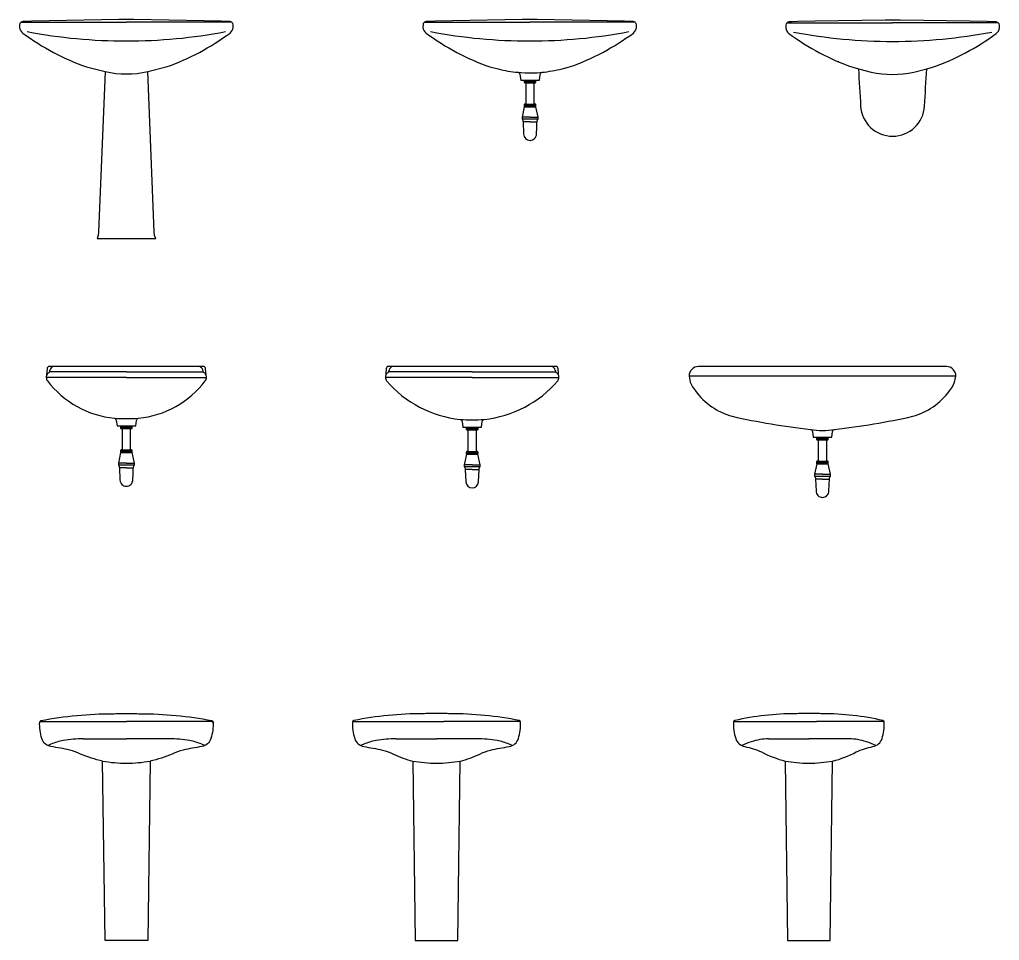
# Model space of a CAD drawing. Header units: millimetres. Extents: x 26555 to 42000, y 34815 to 42213.
# Drawn here: x 26555 to 30226, y 34815 to 38265 of the extents above; entities that cross this region are included whole.
import ezdxf

# ---------------------------------------------------------------- set-up
doc = ezdxf.new("R2010")
doc.units = ezdxf.units.MM
doc.layers.add('cad-block.com', color=250, linetype='Continuous')

# ---------------------------------------------------------------- blocks, each defined once
blk = doc.blocks.new('washbasin 46_front_cad-block.com')
at = {"color": 0}
for p, q in [((-394.8, 810), (0, 810)), ((394.8, 810), (0, 810)), ((-203, 665.2), (-203.1, 665.3))]:
    blk.add_line(p, q, dxfattribs=at)
blk.add_lwpolyline([(-28, 820), (-289.7, 815.9), (-354.7, 814.1), (-379, 812.9), (-388.4, 812.9), (-391.2, 812.1), (-394.8, 810), (-396.7, 808.4), (-398.8, 805.1), (-400, 800.3), (-400.1, 790.4), (-399, 784.6), (-396.5, 778.7), (-393.5, 774.5), (-388.2, 769.6, 0.075645), (-149, 642.8), (-80, 625), (-104, 24.3), (-105.9, 11.7), (-109.9, 0), (109.9, 0), (105.9, 11.7), (104, 24.3), (80, 625), (149, 642.8, 0.075645), (388.2, 769.6), (393.1, 773.9), (396.5, 778.7), (399, 784.6), (400.1, 790.4), (400, 800.3), (398.8, 805.1), (396.7, 808.4), (394.8, 810), (391.2, 812.1), (388.4, 812.9), (379, 812.9), (354.7, 814.1), (289.7, 815.9), (28, 820)], format="xyb", close=True, dxfattribs=at)
for centre, radius, start, end in [((0, 2740), 2000, 259.295, 270), ((0, 2740), 2000, 270, 280.705), ((0, 996.7), 380.2, 257.8544, 282.1456)]:
    blk.add_arc(centre, radius, start, end, dxfattribs=at)
blk = doc.blocks.new('washbasin 47_front_cad-block.com')
at = {"color": 0}
for p, q in [((-394.8, 810), (0, 810)), ((394.9, 810), (0, 810)), ((-43.9, 622.6), (-32.5, 621.5)), ((-32.5, 621.5), (-18.6, 620.5)), ((-20.8, 593.6), (23.2, 593.6)), ((-20.8, 590.7), (23.2, 590.7)), ((-18.6, 620.5), (-5.7, 620.3)), ((-5.7, 620.3), (6.1, 620.1)), ((6.1, 620.1), (17.7, 620.5)), ((17.7, 620.5), (28.3, 621)), ((28.3, 621), (37.3, 621.9)), ((37.3, 621.9), (46.3, 622.6)), ((-20.8, 587.3), (23.2, 587.3)), ((-14.8, 583.6), (17.2, 583.6)), ((-20.8, 499.9), (23.2, 499.9)), ((-20.8, 496.5), (23.2, 496.5)), ((-20.3, 493.6), (22.7, 493.6)), ((-14.8, 503.6), (17.2, 503.6)), ((1.2, 454.6), (-28.8, 454.6)), ((30, 446.6), (-27.6, 446.6)), ((1.2, 454.6), (31.2, 454.6)), ((1.2, 436.7), (-22.6, 436.7)), ((1.2, 436.7), (25, 436.7))]:
    blk.add_line(p, q, dxfattribs=at)
blk.add_lwpolyline([(-118.6, 635, 0.038168), (-43.9, 622.6, -0.298809), (-36.7, 614.3), (-33.8, 593.6), (-20.8, 593.6), (-20.8, 586.1, 0.414214), (-18.3, 583.6), (-14.8, 583.6), (-14.8, 503.6), (-18.3, 503.6, 0.414214), (-20.8, 501.1), (-20.8, 493.6), (-20.3, 493.6), (-28.8, 454.6), (-28.8, 446.6), (-27.6, 446.6, -0.357511), (-26.6, 445.8), (-24.8, 436.6), (-22.8, 391.6, 0.414214), (1.2, 367.6, 0.414214), (25.2, 391.6), (26.3, 415.7), (27.2, 436.3, -0.038392), (27.3, 436.9), (29, 445.8, -0.357511), (30, 446.6), (31.2, 446.6), (31.2, 454.6), (22.7, 493.6), (23.2, 493.6), (23.2, 501.1, 0.414214), (20.7, 503.6), (17.2, 503.6), (17.2, 583.6), (20.7, 583.6, 0.414214), (23.2, 586.1), (23.2, 593.6), (36.2, 593.6), (39.1, 614.3, -0.298809), (46.3, 622.6, 0.034974), (121, 635.6), (149, 642.8, 0.075645), (388.3, 769.6), (393.1, 774), (396.5, 778.7), (399, 784.6), (400.1, 790.4), (400, 800.3), (398.8, 805.1), (396.7, 808.4), (394.9, 810), (391.3, 812.2), (388.4, 812.9), (379, 812.9), (354.7, 814.1), (289.7, 815.9), (28, 820), (-28, 820), (-289.6, 815.9), (-354.7, 814.1), (-379, 812.9), (-388.3, 812.9), (-391.2, 812.2), (-394.8, 810), (-396.6, 808.4), (-398.8, 805.1), (-399.9, 800.3), (-400, 790.4), (-399, 784.6), (-396.4, 778.7), (-393.5, 774.6), (-388.2, 769.6, 0.075645), (-148.9, 642.8)], format="xyb", close=True, dxfattribs=at)
for start, end in [(259.295, 270), (270, 280.705)]:
    blk.add_arc((0, 2740), 2000, start, end, dxfattribs=at)
blk = doc.blocks.new('washbasin 48_front_cad-block.com')
at = {"color": 0}
for p, q in [((-394.8, 810), (0, 810)), ((394.9, 810), (0, 810)), ((-202.9, 665.2), (-203, 665.3)), ((-127.9, 637.4), (-80, 625)), ((80, 625), (127.9, 637.3))]:
    blk.add_line(p, q, dxfattribs=at)
blk.add_lwpolyline([(-127.9, 637.4, 0.000583), (-119.8, 497.8, 0.397586), (0, 384.6, 0.397586), (119.8, 497.8, 0.000582), (127.9, 637.3), (149, 642.8, 0.075645), (388.3, 769.6), (393.1, 773.9), (396.5, 778.7), (399, 784.6), (400.1, 790.4), (400, 800.3), (398.9, 805.1), (396.7, 808.4), (394.9, 810), (391.3, 812.1), (388.4, 812.9), (379, 812.9), (354.7, 814.1), (289.7, 815.9), (28, 820), (-28, 820), (-289.6, 815.9), (-354.6, 814.1), (-379, 812.9), (-388.3, 812.9), (-391.2, 812.1), (-394.8, 810), (-396.6, 808.4), (-398.8, 805.1), (-399.9, 800.3), (-400, 790.4), (-398.9, 784.6), (-396.4, 778.7), (-393.5, 774.5), (-388.2, 769.6, 0.075645), (-148.9, 642.8)], format="xyb", close=True, dxfattribs=at)
for centre, radius, start, end in [((0, 2740), 2000, 259.295, 270), ((0, 2740), 2000, 270, 280.705), ((0, 996.7), 380.2, 257.8544, 282.1456)]:
    blk.add_arc(centre, radius, start, end, dxfattribs=at)
blk = doc.blocks.new('washbasin 58_front_cad-block.com')
at = {"color": 0}
for p, q in [((0, 779.5), (-300, 779.5)), ((0, 800.4), (-288.2, 800.4)), ((0, 800.4), (288.2, 800.4)), ((0, 779.5), (300, 779.5)), ((-22, 597.6), (22, 597.6)), ((-22, 594.7), (22, 594.7)), ((-22, 591.4), (22, 591.4)), ((-16, 587.6), (16, 587.6)), ((-22, 503.9), (22, 503.9)), ((-22, 500.5), (22, 500.5)), ((-21.5, 497.6), (21.5, 497.6)), ((-16, 507.6), (16, 507.6)), ((0, 458.6), (-30, 458.6)), ((28.8, 450.6), (-28.8, 450.6)), ((0, 440.7), (-23.8, 440.7)), ((0, 458.6), (30, 458.6)), ((0, 440.7), (23.8, 440.7))]:
    blk.add_line(p, q, dxfattribs=at)
blk.add_lwpolyline([(-295.7, 766.5, 0.208733), (-45.1, 626.6, -0.298809), (-37.9, 618.3), (-35, 597.6), (-22, 597.6), (-22, 590.1, 0.414214), (-19.5, 587.6), (-16, 587.6), (-16, 507.6), (-19.5, 507.6, 0.414214), (-22, 505.1), (-22, 497.6), (-21.5, 497.6), (-30, 458.6), (-30, 450.6), (-28.8, 450.6, -0.357511), (-27.8, 449.8), (-26, 440.6), (-24, 395.6, 0.414214), (0, 371.6, 0.414214), (24, 395.6), (25.1, 419.8), (26, 440.3, -0.038392), (26.1, 440.9), (27.8, 449.8, -0.357511), (28.8, 450.6), (30, 450.6), (30, 458.6), (21.5, 497.6), (22, 497.6), (22, 505.1, 0.414214), (19.5, 507.6), (16, 507.6), (16, 587.6), (19.5, 587.6, 0.414214), (22, 590.1), (22, 597.6), (35, 597.6), (37.9, 618.3, -0.298809), (45.1, 626.6, 0.208733), (295.7, 766.5, 0.174382), (300, 779.5), (296.7, 811.7, 0.481494), (287.9, 820), (28, 820), (-28, 820), (-287.9, 820, 0.481494), (-296.7, 811.7), (-300, 779.5, 0.174382)], format="xyb", close=True, dxfattribs=at)
for centre, radius, start, end in [((-270.4, 804.1), 16, 92.8165, 173.1753), ((270.4, 804.1), 16, 6.8247, 87.1835), ((-280.5, 780.3), 19.5, 126.2701, 165.926), ((-301.3, 808.2), 15.2, 307.6126, 351.6721), ((301.3, 808.2), 15.2, 188.3279, 232.3874), ((280.5, 780.3), 19.5, 14.074, 53.7299), ((-10.1, 983.5), 358.6, 264.3976, 271.6189), ((10.1, 983.5), 358.6, 268.3811, 275.6024)]:
    blk.add_arc(centre, radius, start, end, dxfattribs=at)
blk = doc.blocks.new('washbasin 59_front_cad-block.com')
at = {"color": 0}
for p, q in [((0, 779.5), (-325, 779.5)), ((0, 800.4), (-313.2, 800.4)), ((0, 800.4), (313.2, 800.4)), ((0, 779.5), (325, 779.5)), ((-22, 593.2), (22, 593.2)), ((-22, 590.3), (22, 590.3)), ((-22, 586.9), (22, 586.9)), ((-16, 583.2), (16, 583.2)), ((-22, 497.8), (22, 497.8)), ((-22, 494.4), (22, 494.4)), ((-21.5, 491.5), (21.5, 491.5)), ((-16, 501.5), (16, 501.5)), ((0, 452.5), (-30, 452.5)), ((28.8, 444.5), (-28.8, 444.5)), ((0, 452.5), (30, 452.5)), ((0, 434.5), (-23.8, 434.5)), ((0, 434.5), (23.8, 434.5))]:
    blk.add_line(p, q, dxfattribs=at)
blk.add_lwpolyline([(-320.7, 766.5, 0.192629), (-45.1, 622.2, -0.298809), (-37.9, 613.9), (-35, 593.2), (-22, 593.2), (-22, 585.7, 0.414214), (-19.5, 583.2), (-16, 583.2), (-16, 501.5), (-19.5, 501.5, 0.414214), (-22, 499), (-22, 491.5), (-21.5, 491.5), (-30, 452.5), (-30, 444.5), (-28.8, 444.5, -0.357511), (-27.8, 443.7), (-26.1, 434.8, -0.038392), (-26, 434.2), (-24, 388.4, 0.401413), (0, 365.5, 0.401413), (24, 388.4), (26, 434.2, -0.038392), (26.1, 434.8), (27.8, 443.7, -0.357511), (28.8, 444.5), (30, 444.5), (30, 452.5), (21.5, 491.5), (22, 491.5), (22, 499, 0.414214), (19.5, 501.5), (16, 501.5), (16, 583.2), (19.5, 583.2, 0.414214), (22, 585.7), (22, 593.2), (35, 593.2), (37.9, 613.9, -0.298809), (45.1, 622.2, 0.192629), (320.7, 766.5, 0.174382), (325, 779.5), (321.7, 811.7, 0.481494), (312.9, 820), (28, 820), (-28, 820), (-312.9, 820, 0.481494), (-321.7, 811.7), (-325, 779.5, 0.174382)], format="xyb", close=True, dxfattribs=at)
for centre, radius, start, end in [((-295.4, 804.1), 16, 92.8165, 173.1753), ((295.4, 804.1), 16, 6.8247, 87.1835), ((-305.5, 780.3), 19.5, 126.2701, 165.926), ((-326.3, 808.2), 15.2, 307.6126, 351.6721), ((326.3, 808.2), 15.2, 188.3279, 232.3874), ((305.5, 780.3), 19.5, 14.074, 53.7299), ((-2.6, 1038.6), 418.6, 264.1608, 270.3496), ((2.6, 1038.6), 418.6, 269.6504, 275.8392)]:
    blk.add_arc(centre, radius, start, end, dxfattribs=at)
blk = doc.blocks.new('washbasin 60_front_cad-block.com')
at = {"color": 0}
for p, q in [((-28.1, 820), (-28, 820)), ((500, 784.6), (-500, 784.6)), ((-22, 555.7), (22, 555.7)), ((-22, 552.8), (22, 552.8)), ((-22, 549.4), (22, 549.4)), ((-16, 545.7), (16, 545.7)), ((-22, 462), (22, 462)), ((-22, 458.6), (22, 458.6)), ((-21.5, 455.7), (21.5, 455.7)), ((-16, 465.7), (16, 465.7)), ((0, 416.7), (-30, 416.7)), ((28.8, 408.7), (-28.8, 408.7)), ((0, 416.7), (30, 416.7)), ((0, 398.8), (-23.8, 398.8)), ((0, 398.8), (23.8, 398.8))]:
    blk.add_line(p, q, dxfattribs=at)
blk.add_lwpolyline([(-495.3, 761.1), (-487.3, 744.5), (-475.7, 728.6, 0.166038), (-338.2, 633.8, 0.027583), (-45.1, 584.7, -0.298809), (-37.9, 576.4), (-35, 555.7), (-22, 555.7), (-22, 548.2, 0.414214), (-19.5, 545.7), (-16, 545.7), (-16, 465.7), (-19.5, 465.7, 0.414214), (-22, 463.2), (-22, 455.7), (-21.5, 455.7), (-30, 416.7), (-30, 408.7), (-28.8, 408.7, -0.357511), (-27.8, 407.9), (-26, 398.7), (-24, 353.7, 0.414214), (0, 329.7, 0.414214), (24, 353.7), (25.1, 377.8), (26, 398.4, -0.038392), (26.1, 399), (27.8, 407.9, -0.357511), (28.8, 408.7), (30, 408.7), (30, 416.7), (21.5, 455.7), (22, 455.7), (22, 463.2, 0.414214), (19.5, 465.7), (16, 465.7), (16, 545.7), (19.5, 545.7, 0.414214), (22, 548.2), (22, 555.7), (35, 555.7), (37.9, 576.4, -0.298809), (45.1, 584.7, 0.027583), (338.2, 633.8, 0.166038), (475.7, 728.6), (487.3, 744.5), (495.3, 761.1), (500, 784.6, 0.414214), (464.6, 820), (28, 820), (-28, 820), (-464.6, 820, 0.414214), (-500, 784.6)], format="xyb", close=True, dxfattribs=at)
for centre, start, end in [((253.6, 3263.1), 263.6361, 264.6009), ((-253.6, 3263.1), 275.3991, 276.3639)]:
    blk.add_arc(centre, 2695.1, start, end, dxfattribs=at)
blk = doc.blocks.new('washbasin 70_front_cad-block.com')
at = {"color": 0}
for p, q in [((-319, 820), (-28, 820)), ((-28, 820), (0, 820)), ((28, 820), (0, 820)), ((319, 820), (28, 820)), ((-161.1, 755), (0, 755)), ((0, 755), (0, 755)), ((161.1, 755), (0, 755)), ((0, 755), (0, 755))]:
    blk.add_line(p, q, dxfattribs=at)
blk.add_lwpolyline([(0, 849.8), (28, 849.8, -0.003041), (51.1, 849.3, -0.046837), (320.2, 823.8, -0.338795), (324.8, 818.2, -0.087194), (316.6, 756.4, -0.272765), (282.6, 725.9, 0.025647), (212.4, 712.8, 0.054207), (171.7, 698.2, -0.046763), (89, 671.9, -0.000003), (89, 671.9), (80, 0), (0, 0), (-80, 0), (-89, 671.9, -0.000003), (-89, 671.9, -0.046763), (-171.7, 698.2, 0.054207), (-212.4, 712.8, 0.025647), (-282.6, 725.9, -0.272765), (-316.6, 756.4, -0.087194), (-324.8, 818.2, -0.338795), (-320.2, 823.8, -0.046837), (-51.1, 849.3, -0.003041), (-28, 849.8)], format="xyb", close=True, dxfattribs=at)
for centre, radius, start, end in [((-319, 814), 6, 90, 178.9304), ((319, 814), 6, 1.0696, 90), ((-154.8, 441.4), 320, 113.5312, 115.7341), ((-202.7, 551.4), 200, 99.8227, 113.5312), ((-161.3, 312.6), 442.4, 89.9765, 99.8227), ((161.3, 312.6), 442.4, 80.1773, 90.0235), ((202.7, 551.4), 200, 66.4688, 80.1773), ((154.8, 441.4), 320, 64.2659, 66.4688), ((0, 1167.5), 503.5, 259.8203, 270.0007), ((0, 1167.5), 503.5, 269.9993, 280.1797)]:
    blk.add_arc(centre, radius, start, end, dxfattribs=at)
blk = doc.blocks.new('washbasin 71_front_cad-block.com')
at = {"color": 0}
for p, q in [((-308.9, 820), (-28, 820)), ((-28, 820), (28, 820)), ((309.1, 820), (28, 820)), ((-151, 755), (0, 755)), ((151.2, 755), (0, 755))]:
    blk.add_line(p, q, dxfattribs=at)
blk.add_lwpolyline([(202.5, 712.8, -0.025647), (272.7, 725.9, 0.272765), (306.7, 756.4, 0.087194), (314.9, 818.2, 0.338795), (310.3, 823.8, 0.048608), (51.1, 849.3, 0.003041), (28, 849.8), (-28, 849.8, 0.003041), (-51.1, 849.3, 0.048645), (-310.1, 823.8, 0.338795), (-314.8, 818.2, 0.087194), (-306.5, 756.4, 0.272765), (-272.5, 725.9, -0.025647), (-202.3, 712.8, -0.054207), (-161.6, 698.2, 0.052548), (-89, 671.9, 0.000003), (-89, 671.9), (-80, 0), (80, 0), (89, 671.9, 0.052416), (161.8, 698.2, -0.054207)], format="xyb", close=True, dxfattribs=at)
for centre, radius, start, end in [((-308.9, 814), 6, 90, 178.9304), ((309.1, 814), 6, 1.0696, 90), ((-144.7, 441.4), 320, 113.5312, 115.7341), ((-192.6, 551.4), 200, 99.8227, 113.5312), ((-151.2, 312.6), 442.4, 89.9765, 99.8227), ((151.4, 312.6), 442.4, 80.1773, 90.0235), ((192.8, 551.4), 200, 66.4688, 80.1773), ((144.9, 441.4), 320, 64.2659, 66.4688), ((0, 1167.5), 503.5, 259.8203, 280.1804), ((0, 1031.3), 370.3, 283.9079, 283.9089)]:
    blk.add_arc(centre, radius, start, end, dxfattribs=at)
blk = doc.blocks.new('washbasin 72_front_cad-block.com')
at = {"color": 0}
for p, q in [((-276.6, 820), (-28, 820)), ((-28, 820), (28, 820)), ((276.4, 820), (28, 820)), ((-151.1, 755), (0, 755)), ((150.9, 755), (0, 755))]:
    blk.add_line(p, q, dxfattribs=at)
blk.add_lwpolyline([(-80, 0), (80, 0), (89, 671.9, 0.064542), (177.2, 706.3, -0.051595), (240, 725.9, 0.272765), (274, 756.4, 0.087194), (282.3, 818.2, 0.338795), (277.6, 823.8, 0.055535), (51.1, 849.3, 0.003041), (28, 849.8), (-28, 849.8, 0.003041), (-51.1, 849.3, 0.055486), (-277.8, 823.8, 0.338795), (-282.5, 818.2, 0.087194), (-274.2, 756.4, 0.272765), (-240.2, 725.9, -0.051595), (-177.4, 706.3, 0.064415), (-89, 671.9)], format="xyb", close=True, dxfattribs=at)
for centre, radius, start, end in [((-276.6, 814), 6, 90, 178.9304), ((276.4, 814), 6, 1.0696, 90), ((-112.4, 441.4), 320, 108.8347, 115.7341), ((-151.1, 555), 200, 90, 108.8347), ((150.9, 555), 200, 71.1653, 90), ((112.2, 441.4), 320, 64.2659, 71.1653), ((0, 1167.5), 503.5, 259.8196, 280.1804)]:
    blk.add_arc(centre, radius, start, end, dxfattribs=at)

msp = doc.modelspace()

# ---------------------------------------------------------------- block references
at = {"layer": 'cad-block.com'}
for name, p in [('washbasin 46_front_cad-block.com', (26955.2, 37445.1)), ('washbasin 47_front_cad-block.com', (28466.4, 37445.1)), ('washbasin 48_front_cad-block.com', (29825.9, 37443.5)), ('washbasin 58_front_cad-block.com', (26955.2, 36145.1)), ('washbasin 59_front_cad-block.com', (28250.7, 36145.1)), ('washbasin 60_front_cad-block.com', (29563.1, 36145.1)), ('washbasin 70_front_cad-block.com', (26955.2, 34815.3)), ('washbasin 71_front_cad-block.com', (28117.1, 34815.3)), ('washbasin 72_front_cad-block.com', (29512.3, 34815.3))]:
    msp.add_blockref(name, p, dxfattribs=at)

doc.saveas('drawing.dxf')
